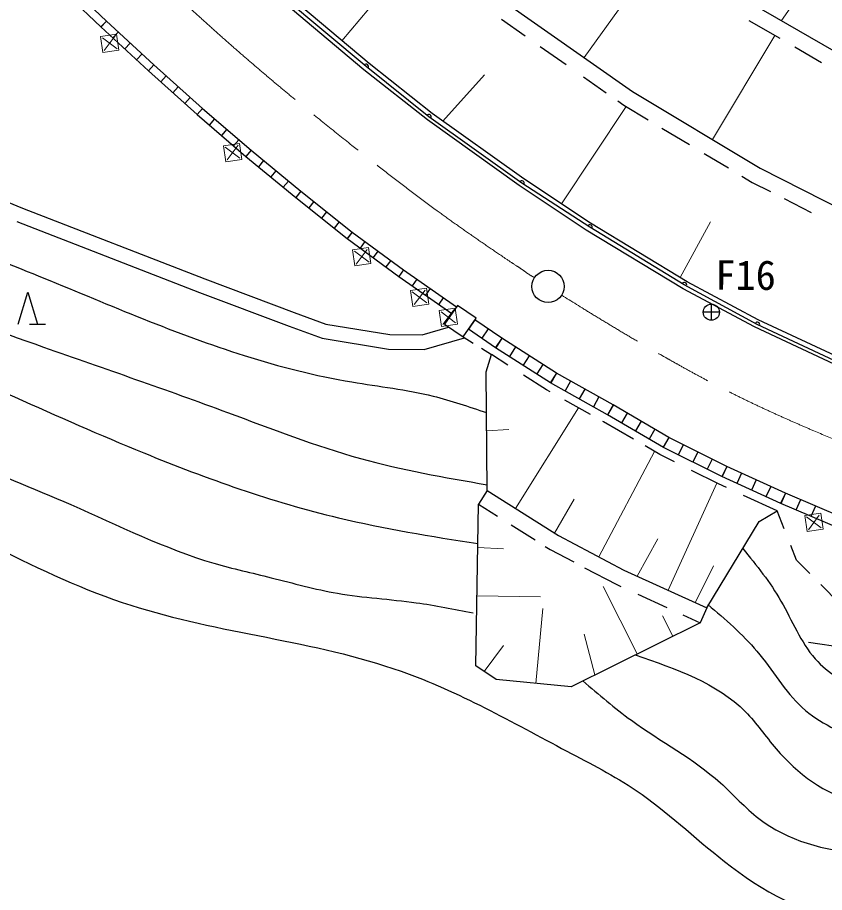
# Model space of a CAD drawing. Units: millimetres, scale not verified. Extents: x -55444348 to -54804348, y -162373295 to -162013295.
# Drawn here: x -55233242 to -55183286, y -162165915 to -162111732 of the extents above; entities that cross this region are included whole.
import ezdxf
from ezdxf.enums import TextEntityAlignment as Align

# ---------------------------------------------------------------- set-up
doc = ezdxf.new("R2010")
doc.units = ezdxf.units.MM
doc.header["$LTSCALE"] = 1000
doc.linetypes.add('CHAIN', pattern=[18.5, 12, -1.5, 3.5, -1.5])
for name, color, linetype, lineweight in [('M-BGD', 7, 'Continuous', 25), ('M-BMK', 2, 'CHAIN', 13), ('M-BMK-ROW', 30, 'Continuous', 13), ('M-BMK-SRVR', 3, 'Continuous', 25)]:
    doc.layers.add(name, color=color, linetype=linetype, lineweight=lineweight)
doc.styles.add('ＭＳ ゴシック', font='')
doc.styles.get('ＭＳ ゴシック').set_extended_font_data('MS Gothic')

msp = doc.modelspace()

# ---------------------------------------------------------------- linework, layer by layer
at = {"layer": 'M-BGD', "lineweight": 13}
for p, q in [((-55208503, -162107640), (-55213157, -162113170)), ((-55185956, -162111918), (-55183895, -162108973)), ((-55198170, -162114205), (-55196046, -162111250)), ((-55186354, -162112843), (-55190227, -162119287)), ((-55206907, -162118145), (-55204339, -162115274)), ((-55195561, -162117247), (-55199569, -162123275)), ((-55192223, -162127836), (-55190336, -162124376)), ((-55198507, -162135904), (-55202418, -162142132)), ((-55204206, -162137319), (-55202824, -162137246)), ((-55193812, -162138602), (-55197258, -162145132)), ((-55189951, -162140563), (-55192973, -162147201)), ((-55199991, -162143667), (-55198784, -162141555)), ((-55194878, -162146330), (-55193608, -162144014)), ((-55204752, -162144560), (-55203152, -162144638)), ((-55191284, -162147973), (-55190160, -162145689)), ((-55196979, -162146961), (-55194876, -162151139)), ((-55200865, -162147608), (-55204798, -162147537)), ((-55200726, -162148337), (-55201147, -162152965)), ((-55192667, -162150041), (-55193315, -162148786)), ((-55197501, -162152445), (-55198160, -162149924)), ((-55204349, -162152230), (-55203152, -162150621))]:
    msp.add_line(p, q, dxfattribs=at)
at = {"layer": 'M-BGD'}
for p, q in [((-55232418, -162108179), (-55228083, -162112318)), ((-55232071, -162107819), (-55227741, -162111953)), ((-55189919, -162109631), (-55181279, -162114617)), ((-55211665, -162114765), (-55216997, -162110296)), ((-55211478, -162114584), (-55216812, -162110094)), ((-55211794, -162114971), (-55217141, -162110470)), ((-55203454, -162110489), (-55195168, -162116317)), ((-55227741, -162111953), (-55228086, -162112315)), ((-55227741, -162111953), (-55228080, -162112321)), ((-55227741, -162111953), (-55224794, -162114670)), ((-55203276, -162111837), (-55201824, -162112858)), ((-55187973, -162111908), (-55186059, -162113013)), ((-55228083, -162112318), (-55225130, -162115040)), ((-55227004, -162112632), (-55227343, -162113000)), ((-55226267, -162113312), (-55226606, -162113679)), ((-55200885, -162113519), (-55199279, -162114648)), ((-55185130, -162113549), (-55183463, -162114511)), ((-55225530, -162113991), (-55225869, -162114358)), ((-55224794, -162114670), (-55225132, -162115038)), ((-55224794, -162114670), (-55225128, -162115042)), ((-55224794, -162114670), (-55221796, -162117363)), ((-55207570, -162117671), (-55211478, -162114584)), ((-55225130, -162115040), (-55222126, -162117739)), ((-55207871, -162118070), (-55211794, -162114971)), ((-55207786, -162117885), (-55211665, -162114765)), ((-55224044, -162115343), (-55224378, -162115715)), ((-55198203, -162115405), (-55196798, -162116393)), ((-55223295, -162116016), (-55223629, -162116388)), ((-55222545, -162116690), (-55222880, -162117062)), ((-55195168, -162116317), (-55187271, -162121065)), ((-55221796, -162117363), (-55222130, -162117735)), ((-55221796, -162117363), (-55222122, -162117742)), ((-55221796, -162117363), (-55218786, -162119950)), ((-55196076, -162116901), (-55195714, -162117155)), ((-55195714, -162117155), (-55194196, -162118068)), ((-55222126, -162117739), (-55219108, -162120332)), ((-55202030, -162121989), (-55207786, -162117885)), ((-55201895, -162121732), (-55207570, -162117671)), ((-55221044, -162118010), (-55221370, -162118389)), ((-55202179, -162122144), (-55207871, -162118070)), ((-55220291, -162118656), (-55220617, -162119036)), ((-55193352, -162118575), (-55191645, -162119601)), ((-55219539, -162119303), (-55219865, -162119682)), ((-55218786, -162119950), (-55219112, -162120329)), ((-55218786, -162119950), (-55219104, -162120336)), ((-55218786, -162119950), (-55215697, -162122493)), ((-55240482, -162120411), (-55232940, -162123538)), ((-55219108, -162120332), (-55216012, -162122881)), ((-55218014, -162120586), (-55218332, -162120972)), ((-55190739, -162120146), (-55189236, -162121050)), ((-55187271, -162121065), (-55179357, -162125099)), ((-55217242, -162121221), (-55217559, -162121607)), ((-55197762, -162124474), (-55201895, -162121732)), ((-55188394, -162121556), (-55187756, -162121940)), ((-55216469, -162121857), (-55216787, -162122243)), ((-55198030, -162124896), (-55202179, -162122144)), ((-55197818, -162124714), (-55202030, -162121989)), ((-55187756, -162121940), (-55186636, -162122511)), ((-55215697, -162122493), (-55216015, -162122879)), ((-55215697, -162122493), (-55216009, -162122883)), ((-55215697, -162122493), (-55212530, -162125026)), ((-55216012, -162122881), (-55212834, -162125423)), ((-55214905, -162123126), (-55215218, -162123517)), ((-55185788, -162122943), (-55184104, -162123802)), ((-55232940, -162123538), (-55221649, -162127914)), ((-55214113, -162123759), (-55214426, -162124150)), ((-55233275, -162124374), (-55221971, -162128754)), ((-55213322, -162124392), (-55213634, -162124783)), ((-55192027, -162128539), (-55198030, -162124896)), ((-55191966, -162128284), (-55197818, -162124714)), ((-55191780, -162128105), (-55197762, -162124474)), ((-55212530, -162125026), (-55212842, -162125416)), ((-55212834, -162125423), (-55209632, -162127766)), ((-55212530, -162125026), (-55212825, -162125429)), ((-55212530, -162125026), (-55209341, -162127360)), ((-55211733, -162125609), (-55212028, -162126013)), ((-55210935, -162126193), (-55211231, -162126596)), ((-55210138, -162126776), (-55210434, -162127180)), ((-55209341, -162127360), (-55209636, -162127763)), ((-55209341, -162127360), (-55209628, -162127769)), ((-55209341, -162127360), (-55206064, -162129656)), ((-55221649, -162127914), (-55216117, -162130004)), ((-55209632, -162127766), (-55206351, -162130065)), ((-55208522, -162127934), (-55208809, -162128343)), ((-55187394, -162130445), (-55191780, -162128105)), ((-55233210, -162130732), (-55232610, -162128732)), ((-55232610, -162128732), (-55232010, -162130732)), ((-55221971, -162128754), (-55216431, -162130847)), ((-55207703, -162128508), (-55207990, -162128917)), ((-55187618, -162130893), (-55192027, -162128539)), ((-55187446, -162130747), (-55191966, -162128284)), ((-55206883, -162129082), (-55207170, -162129491)), ((-55206012, -162129561), (-55206804, -162130715)), ((-55206064, -162129656), (-55206351, -162130065)), ((-55204855, -162130354), (-55206012, -162129561)), ((-55216117, -162130004), (-55214155, -162130721)), ((-55205647, -162131508), (-55204855, -162130354)), ((-55232510, -162130732), (-55231510, -162130732)), ((-55216431, -162130847), (-55214384, -162131595)), ((-55214155, -162130721), (-55210190, -162131371)), ((-55208201, -162131390), (-55206571, -162130913)), ((-55206804, -162130715), (-55205647, -162131508)), ((-55204937, -162130444), (-55205333, -162131022)), ((-55203258, -162131593), (-55204924, -162130454)), ((-55181266, -162133872), (-55187618, -162130893)), ((-55181074, -162133721), (-55187446, -162130747)), ((-55181065, -162133414), (-55187394, -162130445)), ((-55210190, -162131371), (-55208201, -162131390)), ((-55203645, -162132177), (-55205320, -162131031)), ((-55204098, -162131019), (-55204493, -162131596)), ((-55214384, -162131595), (-55210267, -162132271)), ((-55208076, -162132291), (-55205574, -162131559)), ((-55205647, -162131508), (-55205041, -162131889)), ((-55203258, -162131593), (-55203653, -162132171)), ((-55203258, -162131593), (-55203636, -162132182)), ((-55199882, -162133758), (-55203258, -162131593)), ((-55199882, -162133758), (-55203258, -162131593)), ((-55210267, -162132271), (-55208076, -162132291)), ((-55204518, -162132218), (-55203906, -162132603)), ((-55200242, -162134359), (-55203645, -162132177)), ((-55202414, -162132134), (-55202792, -162132724)), ((-55204237, -162133675), (-55203906, -162132603)), ((-55202879, -162133262), (-55203906, -162132603)), ((-55201570, -162132676), (-55201948, -162133265)), ((-55200726, -162133217), (-55201104, -162133806)), ((-55204175, -162141021), (-55204237, -162133675)), ((-55200500, -162134788), (-55201928, -162133872)), ((-55199882, -162133758), (-55200260, -162134348)), ((-55199882, -162133758), (-55200224, -162134369)), ((-55196372, -162135725), (-55199882, -162133758)), ((-55196372, -162135725), (-55199882, -162133758)), ((-55196719, -162136333), (-55200242, -162134359)), ((-55199006, -162134249), (-55199348, -162134860)), ((-55200261, -162134922), (-55200500, -162134788)), ((-55198130, -162134740), (-55198472, -162135351)), ((-55197253, -162135231), (-55197596, -162135842)), ((-55197781, -162136311), (-55199368, -162135422)), ((-55196377, -162135722), (-55196719, -162136333)), ((-55196367, -162135728), (-55196719, -162136333)), ((-55192916, -162137735), (-55196372, -162135725)), ((-55192916, -162137735), (-55196372, -162135725)), ((-55193249, -162138351), (-55196719, -162136333)), ((-55195505, -162136229), (-55195856, -162136835)), ((-55196967, -162136767), (-55196999, -162136749)), ((-55195111, -162137846), (-55196967, -162136767)), ((-55194642, -162136731), (-55194994, -162137336)), ((-55193779, -162137233), (-55194131, -162137838)), ((-55192916, -162137735), (-55193268, -162138340)), ((-55189336, -162139529), (-55192916, -162137735)), ((-55189336, -162139529), (-55192916, -162137735)), ((-55193487, -162138791), (-55194395, -162138263)), ((-55189639, -162140160), (-55193249, -162138351)), ((-55192021, -162138183), (-55192335, -162138809)), ((-55192577, -162139247), (-55193487, -162138791)), ((-55191126, -162138632), (-55191440, -162139258)), ((-55190231, -162139081), (-55190545, -162139706)), ((-55189336, -162139529), (-55189650, -162140155)), ((-55189336, -162139529), (-55189628, -162140165)), ((-55185709, -162141196), (-55189336, -162139529)), ((-55185709, -162141196), (-55189336, -162139529)), ((-55189856, -162140611), (-55191512, -162139781)), ((-55188429, -162139946), (-55188721, -162140582)), ((-55189360, -162140838), (-55189856, -162140611)), ((-55185992, -162141836), (-55189639, -162140160)), ((-55187522, -162140362), (-55187815, -162140998)), ((-55204175, -162141021), (-55204709, -162141866)), ((-55204175, -162141021), (-55199762, -162143812)), ((-55186616, -162140779), (-55186908, -162141415)), ((-55185709, -162141196), (-55186001, -162141832)), ((-55185709, -162141196), (-55185982, -162141840)), ((-55181991, -162142772), (-55185709, -162141196)), ((-55186210, -162142286), (-55188295, -162141328)), ((-55184779, -162141590), (-55185053, -162142234)), ((-55204867, -162151881), (-55204709, -162141866)), ((-55204709, -162141866), (-55203538, -162142607)), ((-55187326, -162142943), (-55186210, -162142286)), ((-55185778, -162143391), (-55186210, -162142286)), ((-55182253, -162143421), (-55185992, -162141836)), ((-55183850, -162141984), (-55184123, -162142628)), ((-55202677, -162143151), (-55201205, -162144082)), ((-55190575, -162148297), (-55187326, -162142943)), ((-55199762, -162143812), (-55195704, -162145953)), ((-55200571, -162144483), (-55200263, -162144678)), ((-55185019, -162145335), (-55185369, -162144437)), ((-55200263, -162144678), (-55198805, -162145447)), ((-55184188, -162146171), (-55185019, -162145335)), ((-55198134, -162145801), (-55196145, -162146850)), ((-55195704, -162145953), (-55190575, -162148297)), ((-55196145, -162146850), (-55195890, -162146967)), ((-55182362, -162148009), (-55183515, -162146849)), ((-55194834, -162147450), (-55193052, -162148264)), ((-55192058, -162148719), (-55190991, -162149207)), ((-55190575, -162148297), (-55190991, -162149207)), ((-55190991, -162149207), (-55198961, -162153171)), ((-55184280, -162150406), (-55181161, -162150886)), ((-55203603, -162152733), (-55204867, -162151881)), ((-55198961, -162153171), (-55203603, -162152733))]:
    msp.add_line(p, q, dxfattribs=at)
for centre, start, end in [((-55211665, -162114765), 321.1875, 140.0337), ((-55207786, -162117885), 324.5121, 141.1875), ((-55202030, -162121989), 327.0969, 144.5121), ((-55197818, -162124714), 328.615, 147.0969), ((-55191966, -162128284), 331.4129, 148.615), ((-55187446, -162130747), 334.9805, 151.4129)]:
    msp.add_arc(centre, 150, start, end, dxfattribs=at)
for points, knots in [([(-55260275, -162118432), (-55257071, -162118660), (-55253867, -162118889), (-55250846, -162119772), (-55247951, -162120618), (-55245224, -162122065), (-55242450, -162123351), (-55238883, -162125005), (-55235238, -162126391), (-55231617, -162127868), (-55227511, -162129542), (-55223435, -162131333), (-55219204, -162132666), (-55217022, -162133353), (-55214798, -162133919), (-55212539, -162134303), (-55210861, -162134588), (-55209163, -162134772), (-55207516, -162135177), (-55206400, -162135451), (-55205308, -162135827), (-55204215, -162136202)], [0, 0, 0, 0, 1, 1, 1, 2, 2, 2, 3, 3, 3, 4, 4, 4, 5, 5, 5, 6, 6, 6, 7, 7, 7, 7]), ([(-55265138, -162123841), (-55262684, -162123396), (-55260230, -162122952), (-55257729, -162122856), (-55255537, -162122772), (-55253308, -162122957), (-55251210, -162123521), (-55247314, -162124569), (-55243867, -162126924), (-55240209, -162128719), (-55237434, -162130081), (-55234536, -162131120), (-55231635, -162132140), (-55227833, -162133478), (-55224023, -162134784), (-55220239, -162136191), (-55217517, -162137203), (-55214807, -162138267), (-55212017, -162139038), (-55209449, -162139747), (-55206814, -162140208), (-55204178, -162140668)], [0, 0, 0, 0, 1, 1, 1, 2, 2, 2, 3, 3, 3, 4, 4, 4, 5, 5, 5, 6, 6, 6, 7, 7, 7, 7]), ([(-55266509, -162129634), (-55263045, -162128590), (-55259581, -162127546), (-55256100, -162127622), (-55253223, -162127684), (-55250335, -162128511), (-55247534, -162129466), (-55242666, -162131125), (-55238062, -162133170), (-55233434, -162135227), (-55230784, -162136406), (-55228125, -162137588), (-55225429, -162138690), (-55221499, -162140295), (-55217488, -162141729), (-55213371, -162142711), (-55210530, -162143389), (-55207639, -162143852), (-55204748, -162144314)], [0, 0, 0, 0, 1, 1, 1, 2, 2, 2, 3, 3, 3, 4, 4, 4, 5, 5, 5, 6, 6, 6, 6]), ([(-55273645, -162137376), (-55273388, -162137251), (-55273131, -162137126), (-55272872, -162137004), (-55272613, -162136882), (-55272353, -162136764), (-55272091, -162136648), (-55271830, -162136532), (-55271567, -162136419), (-55271304, -162136307), (-55269726, -162135639), (-55268129, -162135035), (-55266490, -162134498), (-55262719, -162133264), (-55258726, -162132387), (-55254806, -162132631), (-55251110, -162132860), (-55247479, -162134085), (-55244050, -162135596), (-55241662, -162136649), (-55239372, -162137840), (-55237017, -162138900), (-55234688, -162139948), (-55232295, -162140868), (-55229941, -162141896), (-55227011, -162143176), (-55224141, -162144625), (-55221091, -162145521), (-55219923, -162145864), (-55218728, -162146126), (-55217542, -162146421), (-55216175, -162146761), (-55214818, -162147144), (-55213435, -162147384), (-55211825, -162147663), (-55210179, -162147747), (-55208556, -162147970), (-55207377, -162148131), (-55206210, -162148366), (-55205043, -162148600)], [0, 0, 0, 0, 1, 1, 1, 2, 2, 2, 3, 3, 3, 4, 4, 4, 5, 5, 5, 6, 6, 6, 7, 7, 7, 8, 8, 8, 9, 9, 9, 10, 10, 10, 11, 11, 11, 12, 12, 12, 13, 13, 13, 13]), ([(-55264553, -162137444), (-55261616, -162136934), (-55258678, -162136423), (-55255756, -162136549), (-55252067, -162136708), (-55248403, -162137881), (-55244956, -162139366), (-55241355, -162140916), (-55237991, -162142806), (-55234525, -162144563), (-55231840, -162145925), (-55229095, -162147206), (-55226232, -162148125), (-55220768, -162149878), (-55214872, -162150310), (-55209501, -162152211), (-55205949, -162153468), (-55202626, -162155368), (-55199241, -162157157), (-55197770, -162157934), (-55196287, -162158690), (-55194938, -162159603), (-55193029, -162160893), (-55191388, -162162495), (-55189481, -162163988), (-55187165, -162165800), (-55184457, -162167451), (-55181666, -162167325), (-55180866, -162167289), (-55180060, -162167107), (-55179252, -162167004), (-55177629, -162166798), (-55176002, -162166912), (-55174363, -162166815), (-55172497, -162166705), (-55170616, -162166322), (-55168805, -162166460), (-55165916, -162166680), (-55163206, -162168227), (-55160427, -162169415), (-55157595, -162170627), (-55154691, -162171467), (-55151833, -162172265), (-55149304, -162172972), (-55146811, -162173646), (-55143876, -162173204), (-55141383, -162172828), (-55138572, -162171645), (-55137075, -162172928), (-55136280, -162173609), (-55135856, -162174986), (-55135513, -162176188), (-55135454, -162176396), (-55135397, -162176598), (-55135413, -162176804), (-55135430, -162177033), (-55135537, -162177266), (-55135515, -162177489), (-55135501, -162177624), (-55135440, -162177754), (-55135379, -162177885)], [0, 0, 0, 0, 1, 1, 1, 2, 2, 2, 3, 3, 3, 4, 4, 4, 5, 5, 5, 6, 6, 6, 7, 7, 7, 8, 8, 8, 9, 9, 9, 10, 10, 10, 11, 11, 11, 12, 12, 12, 13, 13, 13, 14, 14, 14, 15, 15, 15, 16, 16, 16, 17, 17, 17, 18, 18, 18, 19, 19, 19, 20, 20, 20, 20]), ([(-55188341, -162144616), (-55187497, -162145660), (-55186653, -162146703), (-55185980, -162147869), (-55185285, -162149075), (-55184773, -162150411), (-55183860, -162151445), (-55183069, -162152342), (-55181977, -162153012), (-55180820, -162153381), (-55179760, -162153719), (-55178646, -162153806), (-55177543, -162153768), (-55176138, -162153719), (-55174751, -162153467), (-55173362, -162153338), (-55171849, -162153198), (-55170334, -162153204), (-55168800, -162152922), (-55167436, -162152670), (-55166055, -162152190), (-55164769, -162152322), (-55163259, -162152478), (-55161879, -162153476), (-55160498, -162154474)], [0, 0, 0, 0, 1, 1, 1, 2, 2, 2, 3, 3, 3, 4, 4, 4, 5, 5, 5, 6, 6, 6, 7, 7, 7, 8, 8, 8, 8]), ([(-55190505, -162148091), (-55189433, -162148995), (-55188361, -162149900), (-55187465, -162150976), (-55186508, -162152124), (-55185751, -162153467), (-55184661, -162154461), (-55183610, -162155420), (-55182250, -162156052), (-55180850, -162156484), (-55179414, -162156928), (-55177935, -162157159), (-55176467, -162157103), (-55175365, -162157061), (-55174268, -162156858), (-55173173, -162156665), (-55171271, -162156332), (-55169374, -162156032), (-55167439, -162156029), (-55166352, -162156028), (-55165252, -162156119), (-55164224, -162156424), (-55162969, -162156796), (-55161820, -162157484), (-55160649, -162158099), (-55159777, -162158557), (-55158893, -162158975), (-55158010, -162159393)], [0, 0, 0, 0, 1, 1, 1, 2, 2, 2, 3, 3, 3, 4, 4, 4, 5, 5, 5, 6, 6, 6, 7, 7, 7, 8, 8, 8, 9, 9, 9, 9]), ([(-55195009, -162151206), (-55192468, -162152073), (-55189927, -162152941), (-55188178, -162154726), (-55187502, -162155416), (-55186944, -162156244), (-55186282, -162157017), (-55184967, -162158552), (-55183241, -162159867), (-55181357, -162160283), (-55179652, -162160661), (-55177817, -162160303), (-55176016, -162160016), (-55173458, -162159609), (-55170969, -162159347), (-55168438, -162159451), (-55167116, -162159506), (-55165782, -162159660), (-55164507, -162160004), (-55163055, -162160395), (-55161677, -162161030), (-55160302, -162161659), (-55159105, -162162205), (-55157910, -162162746), (-55156781, -162163404), (-55155899, -162163918), (-55155058, -162164502), (-55154217, -162165087)], [0, 0, 0, 0, 1, 1, 1, 2, 2, 2, 3, 3, 3, 4, 4, 4, 5, 5, 5, 6, 6, 6, 7, 7, 7, 8, 8, 8, 9, 9, 9, 9]), ([(-55198241, -162152813), (-55197264, -162153655), (-55196286, -162154498), (-55195242, -162155253), (-55193423, -162156569), (-55191400, -162157622), (-55189734, -162159120), (-55188929, -162159844), (-55188207, -162160672), (-55187353, -162161334), (-55185591, -162162697), (-55183266, -162163355), (-55180998, -162163461), (-55177874, -162163609), (-55174859, -162162711), (-55171795, -162162744), (-55170215, -162162761), (-55168621, -162163025), (-55167085, -162163446), (-55164642, -162164115), (-55162347, -162165181), (-55160018, -162166175), (-55158948, -162166631), (-55157871, -162167071), (-55156757, -162167386), (-55155897, -162167629), (-55155014, -162167796), (-55154140, -162167991), (-55153994, -162168024), (-55153849, -162168057), (-55153704, -162168092), (-55153559, -162168126), (-55153414, -162168162), (-55153269, -162168200), (-55153125, -162168238), (-55152982, -162168279), (-55152838, -162168319)], [0, 0, 0, 0, 1, 1, 1, 2, 2, 2, 3, 3, 3, 4, 4, 4, 5, 5, 5, 6, 6, 6, 7, 7, 7, 8, 8, 8, 9, 9, 9, 10, 10, 10, 11, 11, 11, 12, 12, 12, 12])]:
    msp.add_open_spline(points, degree=3, knots=knots, dxfattribs=at)
at = {"layer": 'M-BMK'}
for points, knots in [([(-55201229, -162127844), (-55201231, -162127846), (-55201232, -162127847), (-55201234, -162127848), (-55201250, -162127859), (-55201267, -162127833), (-55201285, -162127816), (-55201302, -162127799), (-55201318, -162127791), (-55201335, -162127783), (-55201542, -162127682), (-55201751, -162127519), (-55201960, -162127372), (-55202168, -162127225), (-55202375, -162127094), (-55202583, -162126959), (-55202790, -162126823), (-55202997, -162126683), (-55203204, -162126543), (-55204577, -162125609), (-55205936, -162124669), (-55207273, -162123695), (-55209061, -162122392), (-55210808, -162121028), (-55212543, -162119650), (-55214812, -162117847), (-55217060, -162116019), (-55219247, -162114120), (-55221563, -162112109), (-55223812, -162110019), (-55226041, -162107909), (-55227884, -162106165), (-55229713, -162104408), (-55231521, -162102629), (-55233364, -162100815), (-55235186, -162098978), (-55236994, -162097129), (-55238791, -162095289), (-55240575, -162093436), (-55242374, -162091597), (-55243525, -162090422), (-55244681, -162089253), (-55245820, -162088066), (-55247658, -162086151), (-55249450, -162084192), (-55251280, -162082270), (-55253114, -162080342), (-55254988, -162078452), (-55256869, -162076570), (-55259628, -162073809), (-55262402, -162071066), (-55265221, -162068368), (-55265691, -162067919), (-55266162, -162067471), (-55266635, -162067024), (-55267107, -162066577), (-55267581, -162066131), (-55268056, -162065687), (-55268530, -162065242), (-55269006, -162064799), (-55269485, -162064358), (-55269864, -162064009), (-55270246, -162063661), (-55270627, -162063313), (-55271008, -162062965), (-55271389, -162062616), (-55271775, -162062274), (-55272142, -162061949), (-55272515, -162061630), (-55272887, -162061311)], [0, 0, 0, 0, 1, 1, 1, 2, 2, 2, 3, 3, 3, 4, 4, 4, 5, 5, 5, 6, 6, 6, 7, 7, 7, 8, 8, 8, 9, 9, 9, 10, 10, 10, 11, 11, 11, 12, 12, 12, 13, 13, 13, 14, 14, 14, 15, 15, 15, 16, 16, 16, 17, 17, 17, 18, 18, 18, 19, 19, 19, 20, 20, 20, 21, 21, 21, 22, 22, 22, 23, 23, 23, 23]), ([(-55105479, -162143964), (-55106325, -162144174), (-55107172, -162144383), (-55108020, -162144582), (-55108887, -162144785), (-55109757, -162144978), (-55110627, -162145163), (-55111498, -162145349), (-55112370, -162145528), (-55113246, -162145692), (-55113507, -162145741), (-55113770, -162145789), (-55114032, -162145836), (-55114294, -162145883), (-55114556, -162145929), (-55114819, -162145975), (-55115081, -162146020), (-55115344, -162146064), (-55115607, -162146108), (-55117342, -162146395), (-55119083, -162146644), (-55120828, -162146855), (-55123249, -162147147), (-55125679, -162147366), (-55128113, -162147503), (-55130574, -162147641), (-55133039, -162147697), (-55135505, -162147694), (-55138281, -162147691), (-55141057, -162147615), (-55143824, -162147414), (-55146404, -162147226), (-55148975, -162146931), (-55151538, -162146574), (-55153730, -162146270), (-55155915, -162145921), (-55158089, -162145510), (-55160265, -162145098), (-55162429, -162144625), (-55164575, -162144078), (-55166377, -162143620), (-55168166, -162143110), (-55169942, -162142559), (-55172415, -162141793), (-55174864, -162140948), (-55177284, -162140030), (-55179108, -162139339), (-55180917, -162138606), (-55182716, -162137850), (-55184920, -162136924), (-55187111, -162135963), (-55189243, -162134885), (-55190291, -162134355), (-55191325, -162133796), (-55192350, -162133223), (-55192521, -162133127), (-55192692, -162133031), (-55192862, -162132935), (-55193032, -162132839), (-55193203, -162132742), (-55193373, -162132645), (-55193543, -162132548), (-55193713, -162132451), (-55193882, -162132353), (-55194527, -162131982), (-55195168, -162131605), (-55195807, -162131224), (-55196447, -162130842), (-55197084, -162130458), (-55197718, -162130069), (-55198331, -162129692), (-55198942, -162129310), (-55199553, -162128929)], [0, 0, 0, 0, 1, 1, 1, 2, 2, 2, 3, 3, 3, 4, 4, 4, 5, 5, 5, 6, 6, 6, 7, 7, 7, 8, 8, 8, 9, 9, 9, 10, 10, 10, 11, 11, 11, 12, 12, 12, 13, 13, 13, 14, 14, 14, 15, 15, 15, 16, 16, 16, 17, 17, 17, 18, 18, 18, 19, 19, 19, 20, 20, 20, 21, 21, 21, 22, 22, 22, 23, 23, 23, 24, 24, 24, 24])]:
    msp.add_open_spline(points, degree=3, knots=knots, dxfattribs=at)
at = {"layer": 'M-BMK-ROW'}
for p, q in [((-55227112, -162112762), (-55228102, -162112906)), ((-55228102, -162112906), (-55227958, -162113895)), ((-55227988, -162112990), (-55227081, -162113667)), ((-55227197, -162112875), (-55227873, -162113782)), ((-55226968, -162113751), (-55227112, -162112762)), ((-55227958, -162113895), (-55226968, -162113751)), ((-55219502, -162119530), (-55220491, -162119674)), ((-55219358, -162120520), (-55219502, -162119530)), ((-55220491, -162119674), (-55220347, -162120664)), ((-55220378, -162119759), (-55219471, -162120435)), ((-55219586, -162119644), (-55220263, -162120551)), ((-55220347, -162120664), (-55219358, -162120520)), ((-55211512, -162125975), (-55212501, -162126119)), ((-55211368, -162126965), (-55211512, -162125975)), ((-55212501, -162126119), (-55212357, -162127109)), ((-55212388, -162126204), (-55211481, -162126880)), ((-55211596, -162126089), (-55212272, -162126996)), ((-55212357, -162127109), (-55211368, -162126965)), ((-55207928, -162128493), (-55208917, -162128637)), ((-55208917, -162128637), (-55208773, -162129627)), ((-55208804, -162128722), (-55207897, -162129398)), ((-55208012, -162128607), (-55208688, -162129514)), ((-55207784, -162129483), (-55207928, -162128493)), ((-55208773, -162129627), (-55207784, -162129483)), ((-55206149, -162129730), (-55207139, -162129874)), ((-55206234, -162129844), (-55206910, -162130751)), ((-55206005, -162130720), (-55206149, -162129730)), ((-55207139, -162129874), (-55206995, -162130864)), ((-55207026, -162129959), (-55206119, -162130635)), ((-55206995, -162130864), (-55206005, -162130720)), ((-55183523, -162142427), (-55184513, -162142571)), ((-55184513, -162142571), (-55184369, -162143561)), ((-55184399, -162142656), (-55183492, -162143332)), ((-55183608, -162142541), (-55184284, -162143448)), ((-55183379, -162143417), (-55183523, -162142427)), ((-55184369, -162143561), (-55183379, -162143417))]:
    msp.add_line(p, q, dxfattribs=at)
at = {"layer": 'M-BMK-SRVR'}
for p, q in [((-55190292, -162129482), (-55190292, -162130482)), ((-55189792, -162129982), (-55190792, -162129982))]:
    msp.add_line(p, q, dxfattribs=at)
for centre, radius in [((-55200399, -162128386), 1000), ((-55190292, -162129982), 500)]:
    msp.add_circle(centre, radius, dxfattribs=at)

# ---------------------------------------------------------------- texts
at = {"layer": 'M-BMK-SRVR', "style": 'ＭＳ ゴシック'}
msp.add_text('F16', height=1833, rotation=359.864, dxfattribs=at).set_placement((-55190045, -162129142), align=Align.BOTTOM_LEFT)

doc.saveas('drawing.dxf')
